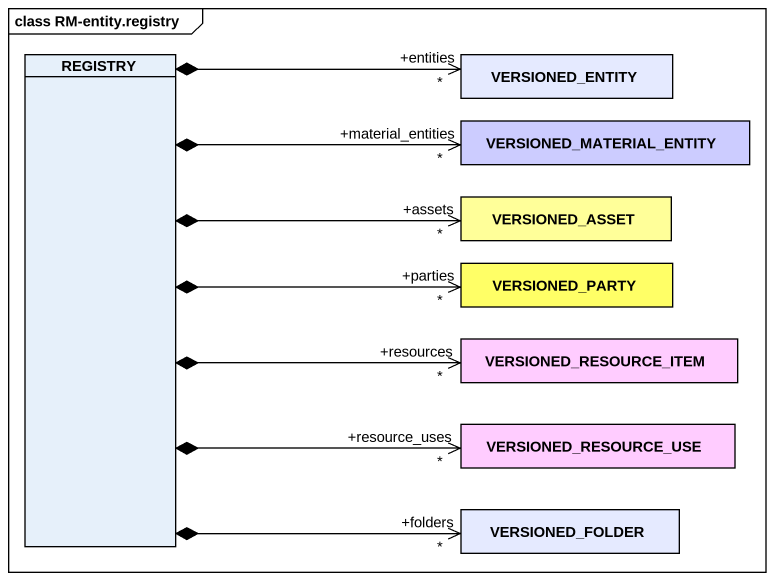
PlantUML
@startuml
mainframe class RM-entity.registry
hide circle
hide empty members
class REGISTRY
class VERSIONED_ENTITY #E5EAFF
class VERSIONED_MATERIAL_ENTITY #CCCCFF
class VERSIONED_ASSET #FFFF99
class VERSIONED_PARTY #FFFF66
class VERSIONED_RESOURCE_ITEM #FFCCFF
class VERSIONED_RESOURCE_USE #FFCCFF
class VERSIONED_FOLDER #E5EAFF
REGISTRY *-right-> "+entities\n*" VERSIONED_ENTITY
REGISTRY *-right-> "+folders\n*" VERSIONED_FOLDER
VERSIONED_MATERIAL_ENTITY "+material_entities\n*" <-left-* REGISTRY
VERSIONED_ASSET "+assets\n*" <-left-* REGISTRY
VERSIONED_PARTY "+parties\n*" <-left-* REGISTRY
VERSIONED_RESOURCE_ITEM "+resources\n*" <-left-* REGISTRY
VERSIONED_RESOURCE_USE "+resource_uses\n*" <-left-* REGISTRY
@enduml
